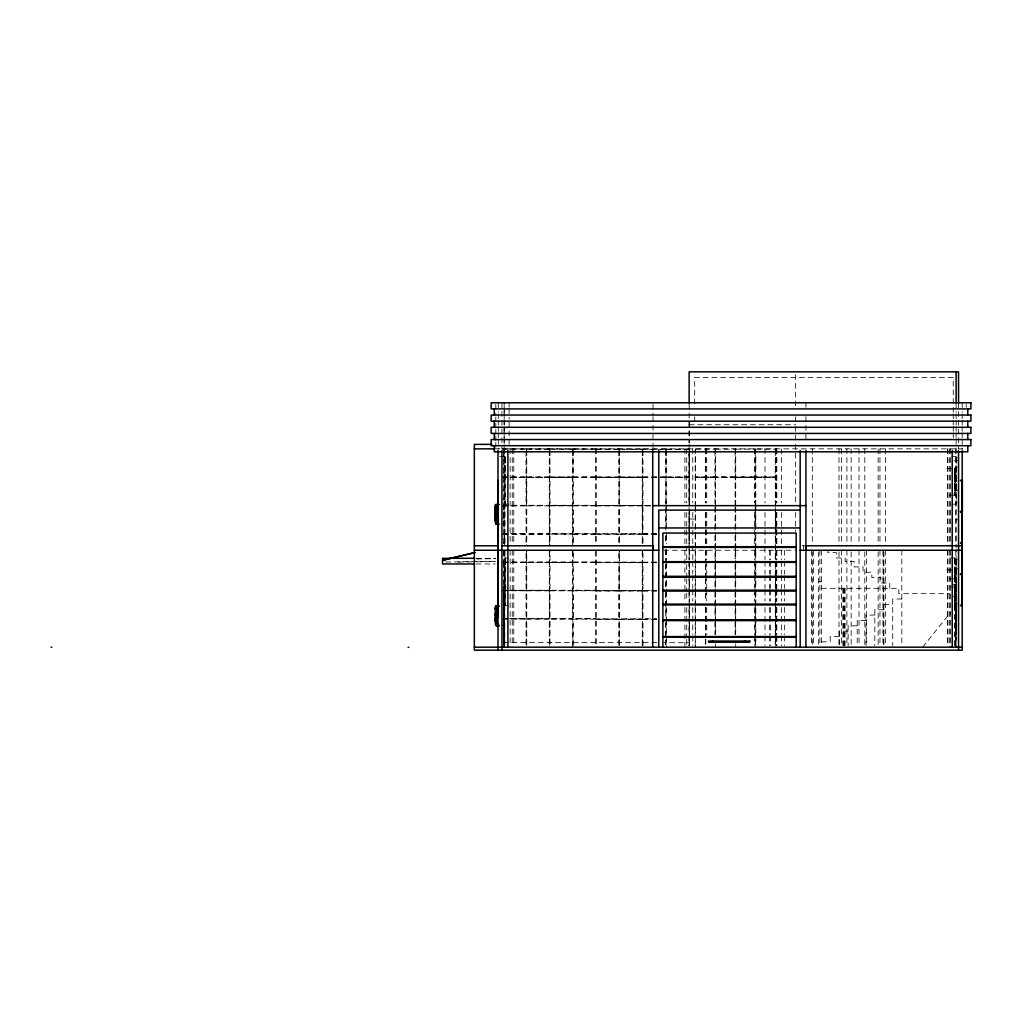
<?xml version="1.0" encoding="UTF-8"?>
<svg xmlns="http://www.w3.org/2000/svg" width="1022" height="1022" viewBox="0 0 1022 1022"><rect width="100%" height="100%" fill="white"/><g stroke="black" fill="none" stroke-linecap="round" stroke-linejoin="round"><path stroke-width="0.75" stroke-dasharray="5 3.75" d="M954.637 645.597L954.637 586.922M955.225 645.597L955.225 586.922M955.532 647.182L955.532 584.737M956.055 586.794L956.055 584.737L951.801 584.737M956.119 584.776L956.119 647.182L956.107 549.606M689.135 645.7L689.147 642.723L663.712 642.685M503.935 505.341L504.191 504.446L504.191 523.839L502.913 523.698M503.961 606.94L504.063 606.289M504.089 504.842L504.191 504.446M922.674 647.182L950.217 612.906M954.152 608.001L956.119 605.561L951.801 605.561M503.769 504.74L503.872 523.749M476.75 558.715L495.427 558.434M476.75 558.97L495.44 558.676M445.72 562.036L495.542 561.27M458.188 562.087L475.307 561.819M476.865 561.806L495.555 561.512M689.147 424.756L795.64 424.756M495.018 448.85L962.187 448.85M502.722 448.977L504.216 448.977M502.543 449.143L526.036 449.143M526.764 449.143L549.287 449.143M550.015 449.143L572.537 449.143M573.265 449.143L595.788 449.143M596.145 449.143L618.834 449.143M619.562 449.143L642.25 449.143M642.979 449.143L665.667 449.143M666.395 449.143L689.083 449.143M695.522 449.143L714.991 449.143M715.617 449.143L735.086 449.143M735.712 449.143L755.194 449.143M755.82 449.143L775.289 449.143M689.083 449.45L502.543 448.85M499.732 456.591L508.611 456.591M951.801 456.591L956.119 456.591M504.063 457.779L505.558 457.779M956.119 457.779L957.014 457.779M504.664 457.933L505.558 457.933M956.119 457.933L957.014 457.933M953.935 460.743L958.317 460.743M504.664 467.131L505.558 467.131M956.119 467.131L957.014 467.131M504.664 467.284L505.558 467.284M956.119 467.284L957.014 467.284M504.664 468.127L505.558 468.127M957.014 468.127L954.331 468.178L954.331 495.236M946.896 468.485L955.813 468.485M954.331 468.855L956.119 468.855M954.331 468.945L955.519 468.945M954.331 469.226L955.813 469.136M954.331 474.17L955.519 474.17M954.331 474.425L955.519 474.259M954.331 474.745L955.519 474.745M954.331 474.885L955.225 474.885M502.722 476.929L526.036 476.891L526.036 450.689M595.788 476.891L573.265 476.891L573.265 450.689M596.145 476.929L618.834 476.929L618.834 450.689M689.083 476.929L666.395 476.929L666.395 450.689M502.722 477.223L689.454 477.223M695.203 477.172L775.609 477.172M502.722 477.3L689.454 477.287M695.203 477.248L775.609 477.248M595.788 477.542L573.265 477.542L573.265 505.277L595.788 505.277M596.145 477.581L618.834 477.581L618.834 505.366L596.145 505.366M689.083 477.581L666.395 477.581L666.395 505.366M504.395 477.67L502.901 477.67L526.036 477.542L526.036 505.277L503.335 505.277M956.107 490.317L958.317 490.241M954.331 493.767L955.225 493.767M954.331 494.086L955.813 494.226M954.331 494.559L956.119 494.559M954.331 494.878L955.813 494.878M949.451 495.236L956.119 495.236M504.664 502.134L505.558 502.134M956.119 502.134L957.014 502.134M504.063 502.977L505.558 502.977M956.119 502.977L957.014 502.977M504.063 504.165L508.611 504.165M951.801 504.165L956.119 504.165M502.901 505.366L504.395 505.366M650.541 505.366L642.979 505.366L642.979 477.581L665.667 477.581L665.667 505.366M502.901 505.698L650.426 505.647M502.901 505.941L526.036 505.864L526.036 533.599L503.335 533.599M595.788 505.864L573.265 505.864L573.265 533.599L595.788 533.599M596.145 505.941L618.834 505.941L618.834 533.727L596.145 533.727M650.541 505.941L642.979 505.941L642.979 533.727L656.597 533.727M502.901 505.992L504.395 505.992M689.135 519.023L695.203 519.023M956.107 519.802L958.074 519.802M503.041 523.519L504.089 523.583M504.063 524.018L502.913 524.018L504.063 524.222L503.744 523.417M502.913 524.286L504.063 524.286M502.901 533.727L504.395 533.727M502.901 534.021L656.661 534.021M503.335 534.187L526.036 534.187L526.036 544.969M595.788 534.187L573.265 534.187L573.265 544.969M502.901 534.314L504.395 534.314M596.145 534.314L618.834 534.314L618.834 543.576M656.597 534.314L642.979 534.314L642.979 543.576M802.002 545.786L805.643 545.786M663.623 550.245L795.64 550.245M504.063 557.986L508.611 557.986M949.451 557.986L956.119 557.986L956.03 596.631L949.451 596.631M476.073 558.306L495.236 558.306M504.063 559.175L505.558 559.175M954.637 559.175L957.014 559.175M504.664 559.328L505.558 559.328M954.637 559.328L955.532 559.328M956.119 559.328L957.014 559.328M503.335 561.921L526.036 561.921L526.036 551.139M595.788 561.921L573.265 561.921L573.265 551.139M502.901 562.087L504.395 562.087M596.145 562.087L618.834 562.087L618.834 551.292M656.597 562.087L642.979 562.087L642.979 551.292M502.722 562.381L656.661 562.381M503.335 562.509L526.036 562.509L526.036 590.243L503.335 590.243M595.788 562.509L573.265 562.509L573.265 590.243L595.788 590.243M502.722 562.675L504.216 562.675M596.145 562.675L618.834 562.675L618.834 590.461L503.156 590.537M656.597 562.675L642.979 562.675L642.979 590.461L656.597 590.461M476.073 563.965L495.236 563.965M504.664 568.526L505.558 568.526M954.637 568.526L955.532 568.526M956.119 568.526L957.014 568.526M504.664 568.692L505.558 568.692M954.637 568.692L955.532 568.692M956.119 568.692L957.014 568.692M504.664 569.522L505.558 569.522M954.637 569.522L955.532 569.522M956.119 569.522L957.014 569.522M946.896 569.88L956.119 569.88M954.331 570.557L956.119 570.557M954.331 575.731L955.225 575.731M954.331 575.871L955.532 575.871M954.331 576.28L955.532 576.434M949.451 578.797L958.074 578.797M818.379 581.774L821.42 581.774M503.156 586.487L506.133 586.487M503.156 586.871L504.817 586.871M503.309 586.96L503.897 645.597M951.06 586.922L955.532 586.922M821.42 588.314L898.836 588.314L898.836 593.667L949.451 593.667M503.22 589.886L504.766 589.886M502.722 590.461L504.216 590.461M502.722 590.754L526.036 590.831L526.036 618.566L503.335 618.566M656.661 590.754L573.265 590.831L573.265 618.566L595.788 618.566M502.722 591.048L504.216 591.048M596.145 591.048L618.834 591.048L618.834 618.821L502.722 618.821M656.597 591.048L642.979 591.048L642.979 618.821L656.597 618.821M503.22 591.393L504.766 591.393M954.331 595.162L955.225 595.162M954.331 595.622L955.813 595.622M954.331 596.26L956.119 596.26M956.119 596.937L954.331 596.937L954.331 569.88M901.813 599.02L892.717 599.02L892.717 645.597M955.251 603.453L954.637 603.529M504.664 603.529L505.558 603.529M956.119 603.529L957.014 603.529M504.063 604.372L505.558 604.372M883.915 604.372L892.717 604.372M954.637 604.372L957.014 604.372M504.063 605.561L508.611 605.561M956.222 605.842L956.222 634.815M883.915 609.725L874.806 609.725L874.806 645.661M874.806 615.078L866.017 615.078L866.017 645.61M502.722 619.115L526.036 619.153L526.036 646.888M656.661 619.115L573.265 619.153L573.265 646.888M502.722 619.409L504.216 619.409M596.145 619.409L618.834 619.409L618.834 647.182M656.597 619.409L642.979 619.409L642.979 647.182M866.017 620.431L857.215 620.431L857.215 645.661M502.926 624.851L504.089 625.17L502.926 625.17M502.913 625.362L503.935 625.362M502.913 625.553L503.961 625.528M504.063 625.681L502.913 625.783L504.063 625.949L503.744 625.081M857.215 625.771L848.119 625.771L848.119 645.725M848.119 631.123L839.318 631.123L839.318 645.661M839.318 636.476L830.209 636.476L830.209 644.512M821.42 641.829L830.209 641.829M503.22 642.749L504.766 642.749M503.22 644.256L504.766 644.256M503.169 642.416L657.35 642.672M689.083 454.19L689.109 503.143M689.122 512.622L689.135 544.215L689.135 512.418M966.25 404.342L966.25 407.51M962.2 402.77L962.2 412.3M962.2 413.884L962.2 418.662M962.2 420.246L962.2 425.011M962.2 426.608L962.2 431.373M962.2 432.958L962.2 437.735M962.2 439.319L962.187 451.009M958.547 402.77L958.547 448.85M956.656 457.984L956.656 467.131M956.566 468.127L956.566 502.134M956.656 559.379L956.656 568.526M956.566 569.522L956.566 603.529M956.362 457.984L956.349 490.241M956.362 559.379L956.362 568.526M956.119 402.77L956.119 412.3M956.119 413.884L956.119 418.662M956.119 420.246L956.119 425.011M956.119 426.608L956.119 431.373M956.119 432.958L956.119 437.735M956.119 439.319L956.107 547.754M955.813 448.85L955.813 544.215M955.813 550.245L955.813 647.182M955.519 468.855L955.519 494.559M955.532 559.175L955.532 604.372M955.225 468.855L955.225 494.559M955.174 559.379L955.174 568.526M955.085 569.522L955.085 603.529M954.867 468.97L954.867 474.336M954.88 559.379L954.88 568.526M954.867 570.646L954.867 575.871M954.778 474.745L954.778 494.086M954.778 576.28L954.778 595.788M954.625 468.178L954.625 495.236M954.637 557.986L954.637 605.561M953.245 412.339L953.245 377.412L694.692 377.412L694.692 407.395M953.245 413.923L953.245 418.688M953.245 420.272L953.245 425.037M953.245 426.634L953.245 431.386M953.245 432.983L953.245 437.735M950.358 448.85L950.358 545.786M950.358 550.245L950.358 647.182M949.451 448.85L949.451 545.786M949.451 550.245L949.451 647.182M947.931 448.85L947.931 545.786M947.931 550.245L947.931 645.597M947.624 448.85L947.624 544.202M947.624 550.245L947.624 645.597M901.813 550.245L901.813 645.636M889.74 588.314L889.74 582.962L880.938 582.962L880.938 577.609L871.843 577.609L871.843 572.256L863.041 572.256L863.041 566.903L854.239 566.903L854.239 561.551L845.143 561.551L845.143 557.986L836.341 557.986L836.341 552.634L827.922 552.634L827.922 550.245M885.435 448.85L885.435 545.786M885.435 550.245L885.435 645.597M883.915 551.842L883.915 645.623M883.302 551.842L883.302 645.597M883.008 550.245L883.008 645.597M879.968 448.85L879.968 545.786M879.968 550.245L879.968 645.597M878.154 448.85L878.154 545.786M878.154 551.842L878.154 645.597M866.618 550.245L866.618 645.597M864.804 448.85L864.804 545.786M864.804 551.842L864.804 645.597M859.029 448.85L859.029 544.202M859.029 550.245L859.029 645.597M851.147 448.85L851.147 545.786M851.147 551.842L851.147 645.597M846.906 448.85L846.906 545.786M846.906 550.245L846.906 645.597M845.079 588.314L845.079 645.597M844.479 588.314L844.479 645.597M843.265 588.314L843.265 645.597M842.958 588.314L842.958 645.597M841.438 448.85L841.438 545.786M841.438 550.245L841.438 645.597M839.011 448.85L839.011 545.786M839.011 551.842L839.011 645.597M821.42 550.245L821.42 645.597M819.899 550.245L819.899 645.597M818.379 551.842L818.379 645.597M813.525 550.245L813.525 645.597M812.311 448.85L812.311 545.786M812.311 551.842L812.311 645.597M811.404 550.245L811.404 645.597M805.936 402.77L805.936 407.395M805.936 416.644L805.936 442.858M803.522 545.786L803.522 550.245M795.64 374.627L795.64 407.395M795.64 416.874L795.64 421.601M795.64 426.263L795.64 442.833M795.64 444.34L795.64 502.888M795.64 512.418L795.64 531.491M784.398 550.245L784.398 559.788M784.398 561.372L784.398 574.083M784.398 575.68L784.398 588.391M784.398 589.975L784.398 601.102M784.398 607.464L784.398 634.47M784.398 636.067L784.398 645.597M781.37 448.85L781.37 502.888M781.37 512.418L781.37 544.202M781.37 550.245L781.37 559.788M781.37 561.372L781.37 574.083M781.37 575.68L781.37 588.391M781.37 589.975L781.37 601.102M781.37 607.464L781.37 634.47M781.37 636.067L781.37 645.597M776.822 448.85L776.822 502.888M776.822 512.418L776.822 544.202M776.822 550.245L776.822 559.788M776.822 561.372L776.822 574.083M776.822 575.68L776.822 588.391M776.822 589.975L776.822 601.102M776.822 607.464L776.822 634.47M776.822 636.067L776.822 645.597M776.516 448.85L776.516 502.888M776.516 512.418L776.516 544.202M776.516 550.245L776.516 559.788M776.516 561.372L776.516 574.083M776.516 575.68L776.516 588.391M776.516 589.975L776.516 601.102M776.516 607.464L776.516 634.47M776.516 636.067L776.516 645.597M776.209 448.85L776.209 502.888M776.209 512.418L776.209 544.202M776.209 550.245L776.209 559.788M776.209 561.372L776.209 574.083M776.209 575.68L776.209 588.391M776.209 589.975L776.209 601.102M776.209 607.464L776.209 634.47M776.209 636.067L776.209 645.597M775.902 448.85L775.902 502.888M775.902 512.418L775.902 544.202M775.902 550.245L775.902 559.788M775.902 561.372L775.902 574.083M775.902 575.68L775.902 588.391M775.902 589.975L775.902 601.102M775.902 607.464L775.902 634.47M775.902 636.067L775.902 645.597M775.609 448.85L775.609 560.043M775.609 561.372L775.609 588.391M775.609 589.975L775.609 601.549M775.609 603.133L775.609 647.182M775.289 450.689L775.289 476.891L755.82 476.891L755.82 450.689M775.289 505.277L775.289 477.542L755.82 477.542L755.82 505.277M775.289 507.397L775.289 532.053M775.289 535.732L775.289 558.842M775.289 564.055L775.289 587.165M775.289 592.377L775.289 618.566M775.289 622.232L775.289 645.355M770.447 550.245L770.447 559.788M770.447 561.372L770.447 574.083M770.447 575.68L770.447 588.391M770.447 589.975L770.447 601.102M770.447 607.464L770.447 634.47M770.447 636.067L770.447 645.597M769.54 550.245L769.54 559.788M769.54 561.372L769.54 574.083M769.54 575.68L769.54 588.391M769.54 589.975L769.54 601.102M769.54 607.464L769.54 634.47M769.54 636.067L769.54 645.597M764.98 448.85L764.98 502.888M764.98 512.418L764.98 559.788M764.98 561.372L764.98 574.083M764.98 575.68L764.98 588.391M764.98 589.975L764.98 601.102M764.98 607.464L764.98 634.47M764.98 636.067L764.98 645.597M755.82 505.864L755.82 533.599M755.82 534.187L755.82 561.921M755.82 562.509L755.82 590.243M755.82 590.831L755.82 618.566M755.82 619.153L755.82 646.888M755.501 448.85L755.501 526.023M755.501 535.464L755.501 548.06M755.501 549.632L755.501 559.072M755.501 565.358L755.501 587.395M755.501 592.108L755.501 604.705M755.501 606.276L755.501 618.859M755.501 622.015L755.501 637.741M755.501 639.312L755.501 647.182M755.194 450.689L755.194 476.891L735.712 476.891L735.712 450.689M755.194 505.277L755.194 477.542L735.712 477.542L735.712 505.277M755.194 507.397L755.194 532.053M755.194 535.732L755.194 558.842M755.194 564.055L755.194 587.165M755.194 592.377L755.194 618.566M755.194 622.232L755.194 645.355M754.364 448.85L754.364 502.888M754.364 512.418L754.364 545.786M754.364 550.245L754.364 559.788M754.364 561.372L754.364 574.083M754.364 575.68L754.364 588.391M754.364 589.975L754.364 601.102M754.364 607.464L754.364 634.47M754.364 636.067L754.364 645.597M735.712 505.864L735.712 533.599M735.712 534.187L735.712 561.921M735.712 562.509L735.712 590.243M735.712 590.831L735.712 618.566M735.712 619.153L735.712 634.56M735.712 643.809L735.712 646.888M735.406 448.85L735.406 503.999M735.406 507.142L735.406 526.023M735.406 535.464L735.406 548.06M735.406 549.632L735.406 559.072M735.406 565.358L735.406 587.395M735.406 592.108L735.406 604.705M735.406 606.276L735.406 618.859M735.406 622.015L735.406 634.598M735.086 450.689L735.086 476.891L715.617 476.891L715.617 450.689M735.086 505.277L735.086 477.542L715.617 477.542L715.617 505.277M735.086 507.397L735.086 532.053M735.086 535.732L735.086 558.842M735.086 564.055L735.086 587.165M735.086 592.377L735.086 618.566M735.086 622.232L735.086 634.56M715.617 505.864L715.617 533.599M715.617 534.187L715.617 561.921M715.617 562.509L715.617 590.243M715.617 590.831L715.617 618.566M715.617 619.153L715.617 634.56M715.617 643.809L715.617 646.888M715.298 448.85L715.298 503.999M715.298 507.142L715.298 526.023M715.298 535.464L715.298 548.06M715.298 549.632L715.298 562.215M715.298 565.358L715.298 587.395M715.298 592.108L715.298 604.705M715.298 606.276L715.298 618.859M715.298 622.015L715.298 634.598M714.991 450.689L714.991 476.891L695.522 476.891L695.522 450.689M714.991 503.731L714.991 477.542L695.522 477.542L695.522 505.277M714.991 507.397L714.991 533.599M714.991 535.732L714.991 558.842M714.991 564.055L714.991 587.165M714.991 592.377L714.991 618.566M714.991 622.232L714.991 634.56M706.726 448.85L706.726 502.888M706.726 512.418L706.726 544.202M706.726 550.245L706.726 559.788M706.726 561.372L706.726 574.083M706.726 575.68L706.726 588.391M706.726 589.975L706.726 601.102M706.726 607.464L706.726 634.47M705.819 448.85L705.819 502.888M705.819 512.418L705.819 544.202M705.819 550.245L705.819 562.969M705.819 564.553L705.819 577.264M705.819 578.848L705.819 591.572M705.819 593.156L705.819 601.102M705.819 607.464L705.819 637.651M705.819 639.235L705.819 647.182M705.525 448.85L705.525 502.888M705.525 512.418L705.525 545.786M705.525 550.245L705.525 562.969M705.525 564.553L705.525 577.264M705.525 578.848L705.525 591.572M705.525 593.156L705.525 601.102M705.525 607.464L705.525 637.651M705.525 639.235L705.525 647.182M695.522 505.864L695.522 533.599M695.522 534.187L695.522 561.921M695.522 562.509L695.522 590.243M695.522 590.831L695.522 618.566M695.522 619.153L695.522 646.888M695.203 448.85L695.203 503.999M695.203 507.142L695.203 548.06M695.203 548.955L695.203 604.705M695.203 606.276L695.203 647.182M694.692 416.874L694.692 421.601M692.775 448.85L692.775 502.888M692.775 512.418L692.775 544.202M692.775 545.786L692.775 559.788M692.775 561.372L692.775 574.083M692.775 575.68L692.775 588.391M692.775 589.975L692.775 601.102M692.775 607.464L692.775 634.47M692.775 636.067L692.775 645.597M689.454 448.85L689.454 526.138M689.454 535.592L689.454 543.474M689.454 549.772L689.454 559.226M689.454 563.965L689.454 601.779M689.454 603.35L689.454 617.543M689.454 622.27L689.454 647.475M689.147 404.252L689.147 421.652M689.147 422.188L689.147 442.884M689.147 444.391L689.135 503.08M689.135 545.786L689.135 560.043M689.135 561.372L689.135 574.313M689.135 575.68L689.135 588.391M689.135 589.975L689.135 601.243M689.135 607.464L689.135 634.509M689.135 636.067L689.135 645.597M689.135 422.188L689.135 442.807M689.083 450.689L689.083 505.366M689.083 507.487L689.083 545.786M689.083 548.955L689.083 560.043M689.083 561.627L689.083 590.461M689.083 592.581L689.083 645.649M686.707 448.85L686.707 502.888M686.707 512.418L686.707 544.202M686.707 545.786L686.707 562.969M686.707 564.553L686.707 577.264M686.707 578.848L686.707 591.572M686.707 593.156L686.707 601.102M686.707 607.464L686.707 637.651M686.707 639.235L686.707 647.182M684.893 448.85L684.893 502.888M684.893 512.418L684.893 545.786M684.893 550.245L684.893 601.102M684.893 607.464L684.893 647.182M666.395 505.941L666.395 533.727M666.395 534.314L666.395 543.576M666.395 549.747L666.395 562.087M666.395 562.675L666.395 590.461M666.395 591.048L666.395 618.821M666.395 619.409L666.395 647.182M666.037 448.85L666.037 526.138M666.037 535.592L666.037 543.474M666.037 549.772L666.037 559.226M666.037 563.965L666.037 587.599M666.037 592.326L666.037 604.935M666.037 606.506L666.037 617.543M666.037 622.27L666.037 647.475M665.667 450.689L665.667 476.929L642.979 476.929L642.979 450.689M665.667 507.487L665.667 533.727M665.667 535.86L665.667 543.576M665.667 549.747L665.667 562.087M665.667 564.221L665.667 590.461M665.667 592.581L665.667 618.821M665.667 622.487L665.667 645.636M653.007 404.303L653.007 415.481M653.007 416.644L653.007 448.85M642.621 448.85L642.621 543.474M642.621 551.356L642.621 647.475M642.25 450.689L642.25 476.929L619.562 476.929L619.562 450.689M642.25 543.576L642.25 534.314L619.562 534.314L619.562 543.576M642.25 551.292L642.25 562.087L619.562 562.087L619.562 551.292M642.25 645.636L642.25 619.409L619.562 619.409L619.562 647.182M619.204 448.85L619.204 543.474M619.204 551.356L619.204 647.475M596.145 448.85L596.145 544.905M596.145 551.203L596.145 647.182M595.788 448.85L595.788 544.969M595.788 551.139L595.788 647.475M572.895 448.85L572.895 544.905M572.895 551.203L572.895 647.182M572.537 450.689L572.537 476.891L550.015 476.891L550.015 450.689M572.537 544.969L572.537 534.187L550.015 534.187L550.015 544.969M572.537 551.139L572.537 561.921L550.015 561.921L550.015 551.139M572.537 646.888L572.537 619.153L550.015 619.153L550.015 646.888M549.644 448.85L549.644 544.905M549.644 551.203L549.644 647.182M549.287 450.689L549.287 476.891L526.764 476.891L526.764 450.689M549.287 544.969L549.287 534.187L526.764 534.187L526.764 544.969M549.287 551.139L549.287 561.921L526.764 561.921L526.764 551.139M549.287 645.355L549.287 619.153L526.764 619.153L526.764 646.888M526.407 448.85L526.407 544.905M526.407 551.203L526.407 647.182M513.772 448.85L513.772 543.908M513.772 550.245L513.772 645.597M512.252 448.85L512.252 544.202M512.252 550.245L512.252 645.597M510.131 448.85L510.131 543.908M510.131 550.245L510.131 645.597M509.122 402.77L509.122 407.229M509.122 408.711L509.122 419.122M509.122 422.188L509.122 444.391M505.558 456.591L505.558 504.165M505.558 557.986L505.558 605.561M505.315 457.984L505.315 467.131M505.315 559.379L505.315 568.526M505.021 457.984L505.021 467.131M505.111 468.127L504.996 544.969M504.996 551.139L505.021 568.526M505.111 569.522L505.111 603.529M504.817 448.85L504.817 477.172M504.817 562.215L504.766 647.284M504.664 457.779L504.664 502.977M504.638 533.893L504.638 544.662M504.664 559.175L504.664 647.182M504.395 477.287L504.395 543.576M504.395 551.292L504.395 562.381M504.523 591.393L504.523 642.749M504.165 412.3L504.165 402.77L504.063 543.908M504.165 413.884L504.165 418.662M504.165 420.246L504.165 425.011M504.165 426.608L504.165 431.373M504.165 432.958L504.165 437.735M504.165 439.319L504.216 477.3M504.216 562.381L504.216 647.475M504.063 550.245L504.089 647.182M503.514 450.689L503.514 476.891M503.514 477.248L503.514 544.969M503.514 551.139L503.514 562.215M503.514 562.509L503.514 590.243M503.514 590.831L503.514 618.566M503.514 619.153L503.514 646.888M503.45 591.393L503.412 642.749M501.943 402.77L501.943 448.85M498.289 402.77L498.289 412.3M498.289 413.884L498.289 418.662M498.289 420.246L498.289 425.011M498.289 426.608L498.289 431.373M498.289 432.958L498.289 437.735M498.289 439.319L498.289 448.85M495.811 404.342L495.811 415.43M495.811 417.014L495.811 421.754M495.811 423.338L495.811 428.09M495.811 429.674L495.811 434.414M495.811 435.998L495.811 440.75M495.811 442.334L495.811 451.826M549.287 477.542L526.764 477.542L526.764 505.277L549.287 505.277L549.287 477.542M572.537 477.542L550.015 477.542L550.015 505.277L572.537 505.277L572.537 477.542M642.25 477.581L619.562 477.581L619.562 505.366L642.25 505.366L642.25 477.581M549.287 505.864L526.764 505.864L526.764 533.599L549.287 533.599L549.287 505.864M572.537 505.864L550.015 505.864L550.015 533.599L572.537 533.599L572.537 505.864M642.25 505.941L619.562 505.941L619.562 533.727L642.25 533.727L642.25 505.941M549.287 562.509L526.764 562.509L526.764 590.243L549.287 590.243L549.287 562.509M572.537 562.509L550.015 562.509L550.015 590.243L572.537 590.243L572.537 562.509M642.25 562.675L619.562 562.675L619.562 590.461L642.25 590.461L642.25 562.675M549.287 590.831L526.764 590.831L526.764 618.566L549.287 618.566L549.287 590.831M572.537 590.831L550.015 590.831L550.015 618.566L572.537 618.566L572.537 590.831M642.25 591.048L619.562 591.048L619.562 618.821L642.25 618.821L642.25 591.048"/><path stroke-width="1.5" d="M496.539 505.481L496.207 506.018M496.373 506.197L496.181 521.335M496.603 623.829L496.207 607.042M496.5 625.605L496.181 607.515M496.373 607.847L496.718 607.183L496.194 607.758M496.641 521.935L496.181 505.916M496.13 524.222L498.877 524.222L496.13 524.286L496.385 523.571M498.685 625.4L495.938 625.4L498.762 625.145M496.373 523.519L498.877 524.018M498.915 504.651L495.338 504.983L495.338 522.153L498.429 522.766M495.721 606.072L495.708 624.685L495.721 606.072L498.378 606.072L497.727 606.685L497.522 606.008M495.529 606.915L498.366 606.583M498.008 605.778L497.177 606.289M443.752 560.158L444.442 560.184M475.307 552.519L443.893 559.979L444.889 559.826M495.581 615.231L495.287 615.052M496.015 615.627L495.338 615.551M443.957 559.928L474.234 552.672M491.838 444.391L474.336 444.391L474.336 650.158L962.187 650.158L962.187 451.009M474.336 448.85L494.674 448.85M960.527 480.378L962.187 480.378M497.995 480.698L497.599 516.34M960.527 480.698L962.366 480.698L962.366 511.332L960.527 511.332M498.915 504.357L495.925 504.357L495.657 522.255M496.896 504.894L498.263 504.894M498.366 504.932L495.708 504.932L495.708 523.034L495.504 504.651M495.708 505.187L498.366 505.187M652.726 505.647L805.936 505.647M495.772 506.146L495.338 506.848M495.287 507.308L496.309 507.321M495.478 507.589L496.309 507.538M495.287 507.96L495.964 508.011L495.338 507.627M495.287 508.241L496.309 508.164M495.478 508.841L495.338 508.177M495.287 508.982L496.309 509.16M497.65 509.378L498.634 509.378M495.287 509.786L495.529 509.097M495.529 509.825L495.338 508.726M495.287 510.067L495.964 510.195L495.529 509.646M800.175 510.106L658.794 510.106L658.794 647.182M496.309 510.451L495.657 510.77M495.287 511.703L495.964 512.086M960.527 511.652L962.187 511.652M960.527 511.728L962.009 511.728M495.338 511.984L496.309 511.958M960.527 512.048L962.187 512.048M495.338 513.082L495.529 512.533M496.309 513.568L495.529 513.185M496.143 513.67L495.964 514.27M495.287 514.143L496.015 514.104M495.287 514.36L496.181 514.411M495.478 514.551L495.338 513.9M495.529 515.088L495.338 514.449M495.338 515.267L496.309 515.19M495.287 516.672L496.309 516.698M495.338 517.707L495.529 517.158M495.478 517.962L496.309 517.988M495.836 519.074L495.529 517.809M496.309 518.984L495.287 519.125L495.836 519.713M495.287 519.457L495.529 518.895M496.309 519.598L495.287 520.249M495.287 519.917L496.309 519.815M495.836 520.16L495.529 520.632M495.287 520.505L495.529 520.083M658.794 527.952L800.175 527.952M498.174 542.682L497.816 480.378M960.527 542.682L962.187 542.682M960.527 543.001L962.009 543.001M498.174 543.321L498.174 573.955M960.527 543.321L962.187 543.321M474.336 545.786L497.842 545.786M501.943 545.786L653.007 545.786L653.007 550.245M805.936 545.786L962.187 545.786M662.882 546.706L796.189 546.706M662.882 547.383L796.189 547.383M474.336 550.245L658.794 550.245M800.175 550.245L962.187 550.245M474.476 558.306L442.552 558.306L442.552 563.965L474.476 563.965M662.882 561.678L796.189 561.678M662.882 562.356L796.189 562.356M960.527 573.955L962.187 573.955M960.527 574.275L962.009 574.275M498.174 574.607L498.174 605.228M960.527 574.607L962.187 574.607M662.882 576.319L796.189 576.319M662.882 577.251L796.189 577.251M662.882 590.192L796.189 590.192M662.882 591.086L796.189 591.086M662.882 604.117L796.189 604.117M662.882 604.935L796.189 604.935M960.527 605.228L962.187 605.228M960.527 605.561L962.009 605.561L962.009 480.378M496.922 605.778L498.289 605.778M498.915 606.008L495.925 606.314M498.915 606.314L495.504 606.314L495.529 624.353M495.478 608.294L495.338 607.656M495.287 608.959L496.309 608.984M495.287 609.023L496.309 609.201M496.309 609.827L495.529 609.125M498.634 611.041L497.65 611.041L497.65 608.754M495.529 611.986L495.529 611.207M495.478 612.191L496.309 612.101M495.287 613.353L495.287 614.081M495.338 613.647L496.309 613.609M495.555 613.839L495.836 614.567M495.555 614.822L495.478 615.525M495.287 615.206L496.309 615.231M495.287 615.806L496.015 615.768M495.478 616.074L496.181 616.062M496.309 616.841L495.287 617.326M495.287 618.336L496.309 618.348M495.849 618.578L495.338 617.991M495.849 619.128L495.287 619.843L496.309 619.639M495.287 619.268L495.338 618.54M662.882 619.754L796.189 619.754M495.338 620.456L495.338 619.639M496.309 620.635L495.287 620.942M662.882 620.635L796.189 620.635M496.309 621.261L495.529 621.006M495.287 621.555L496.309 621.478M498.429 624.429L495.529 624.097M498.877 625.783L496.13 625.783L498.877 625.949M662.882 636.565L796.189 636.565M662.882 637.191L796.189 637.191M51.1 647.182L51.854 647.182M408.097 647.335L408.851 647.335M474.336 647.182L962.187 647.182M495.989 607.566L496.181 623.305M495.529 507.908L495.964 509.097M495.529 511.447L495.836 512.456M495.529 514.909L495.836 515.803L495.338 514.986M495.338 609.291L495.836 609.942M967.796 408.902L967.796 415.034M967.796 421.166L967.796 427.298M967.796 433.43L967.796 439.562M967.796 445.694L967.796 451.826L494.265 451.826L494.265 445.694M961.83 511.728L961.83 605.561M958.547 403.281L958.547 371.842L689.147 371.842L689.147 402.975M958.547 450.447L958.547 650.158M956.119 371.842L956.119 402.77M952.21 450.447L952.21 647.182M806.192 545.786L806.192 550.245M805.936 450.434L805.936 647.182M800.175 450.434L800.175 647.182M796.189 647.182L796.189 533.075L662.882 533.075L662.882 647.182M745.498 641.05L745.498 642.199M744.45 641.05L744.45 642.199M713.215 641.05L713.215 642.199M712.36 641.05L712.36 642.199M658.794 450.434L658.794 505.647M652.726 450.434L652.726 647.182M507.883 450.447L507.883 647.182M501.943 450.434L501.943 650.158M498.174 511.728L498.174 605.561M497.995 450.434L497.995 650.158M497.599 612.357L497.599 618.003M496.628 522.587L496.5 523.941M496.309 522.485L496.283 524.286M496.309 624.148L496.296 625.17M494.265 408.902L494.265 415.034M494.265 421.166L494.265 427.298M494.265 433.43L494.265 439.562M970.9 402.77L491.16 402.77L491.16 408.902L970.9 408.902L970.9 402.77M970.9 415.034L491.16 415.034L491.16 421.166L970.9 421.166L970.9 415.034M970.9 427.298L491.16 427.298L491.16 433.43L970.9 433.43L970.9 427.298M970.9 439.562L491.16 439.562L491.16 445.694L970.9 445.694L970.9 439.562M749.803 641.05L708.604 641.05L708.604 642.199L749.803 642.199L749.803 641.05"/></g></svg>
